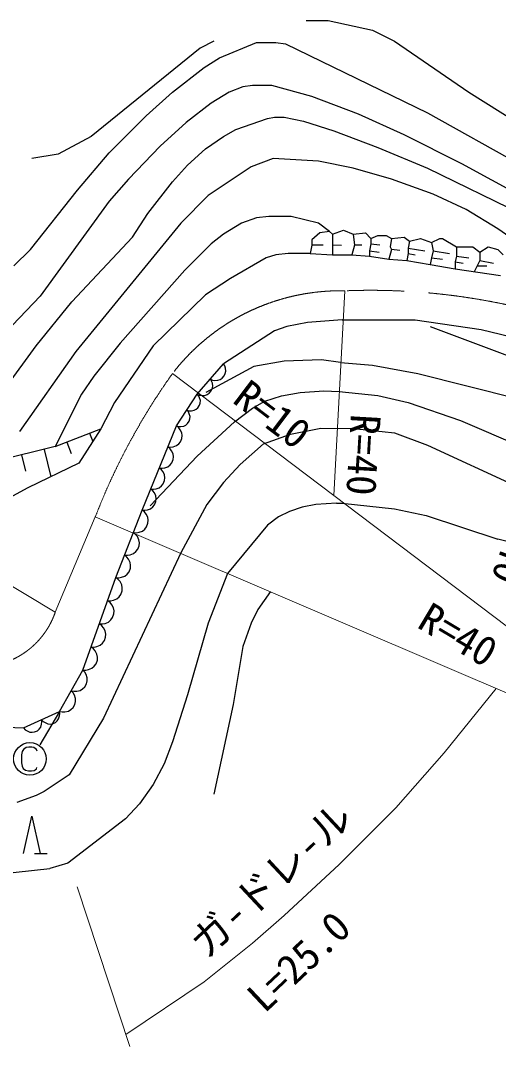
# Model space of a CAD drawing. Units: millimetres, scale not verified. Extents: x 40000 to 680000, y 20000 to 380000.
# Drawn here: x 103120 to 132478, y 254444 to 317436 of the extents above; entities that cross this region are included whole.
import ezdxf
from ezdxf.enums import TextEntityAlignment as Align

# ---------------------------------------------------------------- set-up
doc = ezdxf.new("R2010")
doc.units = ezdxf.units.MM
doc.header["$LTSCALE"] = 1000
doc.linetypes.add('CHAIN', pattern=[18.5, 12, -1.5, 3.5, -1.5])
for name, color, linetype, lineweight in [('M-BGD', 7, 'Continuous', 25), ('M-BMK', 2, 'CHAIN', 13), ('M-STR-HTXT', 7, 'Continuous', 13)]:
    doc.layers.add(name, color=color, linetype=linetype, lineweight=lineweight)
doc.styles.add('ＭＳ ゴシック', font='')
doc.styles.get('ＭＳ ゴシック').set_extended_font_data('MS Gothic')

# ---------------------------------------------------------------- blocks, each defined once
blk = doc.blocks.new('BUHIN1')
at = {"layer": 'M-BGD'}
blk.add_lwpolyline([(579, 178), (495, 298), (391, 389), (239, 482), (90, 513), (-59, 514), (-239, 459), (-362, 374), (-468, 265), (-542, 103), (-574, -30), (-579, -178)], dxfattribs=at)
blk = doc.blocks.new('BUHIN2')
at = {"layer": 'M-BGD'}
blk.add_lwpolyline([(442, 581), (275, 639), (109, 655), (-105, 639), (-272, 565), (-419, 461), (-556, 281), (-617, 112), (-644, -69), (-603, -280), (-540, -433), (-442, -581)], dxfattribs=at)
blk = doc.blocks.new('BUHIN3')
at = {"layer": 'M-BGD'}
blk.add_lwpolyline([(347, 668), (167, 698), (-5, 686), (-219, 632), (-376, 526), (-508, 395), (-615, 188), (-647, 5), (-643, -184), (-564, -390), (-473, -535), (-347, -668)], dxfattribs=at)
blk = doc.blocks.new('BUHIN4')
at = {"layer": 'M-BGD'}
blk.add_lwpolyline([(359, 649), (183, 683), (13, 675), (-200, 627), (-357, 528), (-490, 402), (-601, 201), (-637, 21), (-638, -164), (-565, -370), (-479, -515), (-359, -649)], dxfattribs=at)
blk = doc.blocks.new('BUHIN5')
at = {"layer": 'M-BGD'}
blk.add_lwpolyline([(349, 604), (184, 639), (24, 635), (-177, 594), (-326, 503), (-453, 387), (-562, 200), (-598, 32), (-603, -143), (-538, -338), (-460, -475), (-349, -604)], dxfattribs=at)
blk = doc.blocks.new('BUHIN6')
at = {"layer": 'M-BGD'}
blk.add_lwpolyline([(380, 440), (251, 494), (119, 515), (-52, 513), (-188, 462), (-310, 387), (-428, 251), (-485, 119), (-515, -23), (-493, -192), (-451, -317), (-380, -440)], dxfattribs=at)
blk = doc.blocks.new('BUHIN7')
at = {"layer": 'M-BGD'}
blk.add_lwpolyline([(461, 407), (333, 483), (198, 524), (19, 546), (-132, 512), (-271, 450), (-414, 324), (-491, 194), (-544, 49), (-544, -132), (-518, -269), (-461, -407)], dxfattribs=at)
blk = doc.blocks.new('BUHIN49')
at = {"color": 7, "linetype": 'Continuous', "lineweight": 25}
blk.add_lwpolyline([(55, -645), (152, -680), (251, -675), (355, -642), (455, -577), (586, -433), (669, -298), (695, -106), (656, 59), (535, 223), (173, 553), (-9, 665), (-152, 694), (-328, 657), (-478, 551), (-607, 411), (-693, 294), (-710, 208), (-710, 112), (-678, 43)], dxfattribs=at)
blk.add_circle((0, 0), 1000, dxfattribs=at)

msp = doc.modelspace()

# ---------------------------------------------------------------- linework, layer by layer
at = {"layer": 'M-BGD'}
for p, q in [((120667, 317436), (122022, 317436)), ((122022, 317436), (124731, 316843)), ((124731, 316843), (126086, 316166)), ((114148, 315742), (107459, 310324)), ((114995, 316166), (114148, 315742)), ((115333, 315150), (117619, 316081)), ((117619, 316081), (118805, 316081)), ((118805, 316081), (119397, 315996)), ((119397, 315996), (128118, 311763)), ((126086, 316166), (130658, 313033)), ((114402, 314557), (115333, 315150)), ((112455, 313033), (114402, 314557)), ((116773, 313372), (115926, 313033)), ((117365, 313456), (116773, 313372)), ((118551, 313456), (117365, 313456)), ((121006, 312779), (118551, 313456)), ((110846, 311594), (112455, 313033)), ((115926, 313033), (114825, 312356)), ((123885, 311678), (121006, 312779)), ((130658, 313033), (133621, 311170)), ((114825, 312356), (113301, 311170)), ((108560, 309308), (110846, 311594)), ((116349, 310747), (118297, 311424)), ((118297, 311424), (118720, 311509)), ((118720, 311509), (119313, 311509)), ((119313, 311509), (120498, 311255)), ((120498, 311255), (122361, 310662)), ((126679, 310408), (123885, 311678)), ((128118, 311763), (135399, 307699)), ((113301, 311170), (111693, 309731)), ((115587, 310324), (116349, 310747)), ((122361, 310662), (125070, 309646)), ((107459, 310324), (105427, 309223)), ((114487, 309562), (115587, 310324)), ((130235, 308630), (126679, 310408)), ((106613, 307022), (108560, 309308)), ((111693, 309731), (109745, 307699)), ((113386, 308546), (114487, 309562)), ((125070, 309646), (128118, 308376)), ((105427, 309223), (103819, 308969)), ((118635, 308969), (117281, 308461)), ((121429, 308800), (118635, 308969)), ((123546, 308376), (121429, 308800)), ((112455, 307530), (113386, 308546)), ((117281, 308461), (114656, 306683)), ((125917, 307699), (123546, 308376)), ((128118, 308376), (143358, 300926)), ((133960, 306598), (130235, 308630)), ((109745, 307699), (108560, 306344)), ((110931, 305582), (112455, 307530)), ((128457, 306768), (125917, 307699)), ((103734, 303381), (106613, 307022)), ((108560, 306344), (104327, 300502)), ((114656, 306683), (112963, 304990)), ((130489, 305836), (128457, 306768)), ((109999, 304143), (110931, 305582)), ((132436, 304651), (130489, 305836)), ((112963, 304990), (106528, 297116)), ((116688, 304990), (115587, 304312)), ((117619, 305328), (116688, 304990)), ((118381, 305413), (117619, 305328)), ((119736, 305413), (118381, 305413)), ((121429, 304990), (119736, 305413)), ((122107, 304482), (121429, 304990)), ((115587, 304312), (114825, 303720)), ((121514, 304397), (121006, 303974)), ((122107, 304482), (121514, 304397)), ((122107, 304482), (122276, 304312)), ((122276, 304312), (122953, 304566)), ((122276, 304312), (122276, 303635)), ((122953, 304566), (123546, 304312)), ((123546, 304312), (124308, 304397)), ((123546, 304312), (123631, 303635)), ((124308, 304397), (124647, 304058)), ((134976, 302873), (132436, 304651)), ((106274, 300164), (109999, 304143)), ((114825, 303720), (113217, 302111)), ((121006, 303635), (120921, 303127)), ((121006, 303974), (121006, 303635)), ((121715, 303638), (121006, 303635)), ((122842, 303622), (122276, 303635)), ((122276, 303635), (122276, 303042)), ((123631, 303635), (123461, 303042)), ((124087, 303633), (123631, 303635)), ((124647, 303720), (124562, 303296)), ((124647, 304058), (125070, 304228)), ((124647, 304058), (124647, 303720)), ((124647, 303720), (125188, 303658)), ((125070, 304228), (125578, 304228)), ((125578, 304228), (125917, 304058)), ((125917, 304058), (125832, 303550)), ((125917, 304058), (126679, 304143)), ((126679, 304143), (127017, 303889)), ((127017, 303889), (126933, 303466)), ((127017, 303889), (127695, 304058)), ((127695, 304058), (128372, 303804)), ((128372, 303804), (128880, 304058)), ((128372, 303804), (128457, 303296)), ((128880, 304058), (129049, 304058)), ((129049, 304058), (129896, 303550)), ((102718, 302365), (103734, 303381)), ((118805, 303042), (118212, 302873)), ((119567, 303127), (118805, 303042)), ((120921, 303127), (119567, 303127)), ((120921, 303127), (122276, 303042)), ((122276, 303042), (123461, 303042)), ((123461, 303042), (124562, 302958)), ((124562, 303296), (125155, 303212)), ((124562, 303296), (124562, 302958)), ((125917, 303381), (125747, 302788)), ((125832, 303550), (125917, 303381)), ((126423, 303323), (125917, 303381)), ((126933, 303127), (126848, 302704)), ((126933, 303466), (127949, 303296)), ((126933, 303466), (126933, 303127)), ((126933, 303127), (127356, 303042)), ((128457, 303296), (128372, 302873)), ((128457, 303296), (129473, 303127)), ((129896, 303550), (130912, 303550)), ((129896, 303550), (129896, 302958)), ((130912, 303550), (131335, 303212)), ((131335, 303212), (131843, 303550)), ((131335, 303212), (131335, 302704)), ((131843, 303550), (132436, 303381)), ((132436, 303381), (132775, 303042)), ((118212, 302873), (116011, 301603)), ((124562, 302958), (125747, 302788)), ((125747, 302788), (126848, 302704)), ((126848, 302704), (128287, 302450)), ((128372, 302873), (128287, 302450)), ((128287, 302450), (129811, 302196)), ((128372, 302873), (129049, 302788)), ((129896, 302958), (129811, 302619)), ((129811, 302619), (130319, 302534)), ((129811, 302619), (129811, 302196)), ((129896, 302958), (130658, 302873)), ((131166, 302365), (130991, 302016)), ((131335, 302704), (131166, 302365)), ((131166, 302365), (131759, 302365)), ((131335, 302704), (132182, 302534)), ((113217, 302111), (109237, 297624)), ((129811, 302196), (132605, 301772)), ((116011, 301603), (114487, 300587)), ((104327, 300502), (102633, 298724)), ((114487, 300587), (111269, 297454)), ((104073, 297454), (106274, 300164)), ((119482, 298640), (118720, 298386)), ((120752, 298894), (119482, 298640)), ((122869, 299063), (120752, 298894)), ((122869, 299063), (127356, 299063)), ((127356, 299063), (131420, 298470)), ((128287, 298640), (133029, 296862)), ((118720, 298386), (115587, 296354)), ((131420, 298470), (133875, 297878)), ((102210, 294914), (104073, 297454)), ((109237, 297624), (107629, 295592)), ((111269, 297454), (108899, 293983)), ((106528, 297116), (103057, 292205)), ((113979, 294491), (115587, 296354)), ((117450, 296184), (114494, 294600)), ((119313, 296523), (117450, 296184)), ((121599, 296608), (119313, 296523)), ((122784, 296438), (121599, 296608)), ((122784, 296438), (124731, 296269)), ((124731, 296269), (127525, 295761)), ((107629, 295592), (106867, 294491)), ((127525, 295761), (133621, 294237)), ((106867, 294491), (105258, 291274)), ((112709, 292544), (113979, 294491)), ((118127, 294068), (119146, 294391)), ((119146, 294391), (120288, 294603)), ((120288, 294603), (121756, 294709)), ((121756, 294709), (122699, 294660)), ((122699, 294660), (125070, 294406)), ((125070, 294406), (126933, 293983)), ((108899, 293983), (108052, 292374)), ((116265, 292798), (117365, 293644)), ((117365, 293644), (118127, 294068)), ((126933, 293983), (130150, 292882)), ((105258, 291274), (108052, 292374)), ((108052, 292374), (106697, 290258)), ((110592, 287379), (112709, 292544)), ((116265, 292798), (113979, 290681)), ((119706, 292040), (121569, 292410)), ((121569, 292410), (123577, 292397)), ((123577, 292397), (125324, 292205)), ((130150, 292882), (137008, 289919)), ((107353, 292099), (107552, 291593)), ((118043, 291443), (119706, 292040)), ((125324, 292205), (126086, 292120)), ((126086, 292120), (128118, 291358)), ((105258, 291274), (101109, 290258)), ((104566, 291104), (104978, 289421)), ((105956, 291549), (106229, 290856)), ((118043, 291443), (116603, 290173)), ((128118, 291358), (133621, 288818)), ((103183, 290766), (103426, 289775)), ((113979, 290681), (111084, 287642)), ((106697, 290258), (103565, 288734)), ((116603, 290173), (115587, 289072)), ((103565, 288734), (100347, 287040)), ((115587, 289072), (114571, 287718)), ((108983, 283230), (110592, 287379)), ((114571, 287718), (112963, 284754)), ((119651, 287294), (118974, 286956)), ((120413, 287548), (119651, 287294)), ((121260, 287718), (120413, 287548)), ((122530, 287802), (121260, 287718)), ((122530, 287802), (122869, 287802)), ((122869, 287802), (126086, 287464)), ((126086, 287464), (128033, 287040)), ((118974, 286956), (118297, 286448)), ((128033, 287040), (132436, 285601)), ((118297, 286448), (115841, 283484)), ((137685, 284246), (132436, 285601)), ((112963, 284754), (108221, 274594)), ((115841, 283484), (114656, 280436)), ((106951, 277558), (108983, 283230)), ((118466, 282384), (117704, 281283)), ((117704, 281283), (117281, 280436)), ((114656, 280436), (113386, 276034)), ((117281, 280436), (116773, 278997)), ((116773, 278997), (116180, 275441)), ((105512, 275018), (106951, 277558)), ((113386, 276034), (112455, 273155)), ((116180, 275441), (114995, 269938)), ((103311, 274002), (105512, 275018)), ((105512, 275018), (104311, 272960)), ((101448, 274086), (103311, 274002)), ((108221, 274594), (106105, 271123)), ((112455, 273155), (111947, 271800)), ((111947, 271800), (111269, 270530)), ((106105, 271123), (104581, 270107)), ((111269, 270530), (110423, 269345)), ((104073, 269853), (102887, 269430)), ((104581, 270107), (104073, 269853)), ((110423, 269345), (109576, 268414)), ((103311, 266297), (103819, 268583)), ((103819, 268583), (104327, 266297)), ((109576, 268414), (106020, 265704)), ((103988, 266297), (104327, 266297)), ((104327, 266297), (104750, 266297)), ((101702, 265027), (104919, 265366)), ((106020, 265704), (104919, 265366))]:
    msp.add_line(p, q, dxfattribs=at)
at = {"layer": 'M-BMK'}
msp.add_line((105258, 281114), (107713, 286956), dxfattribs=at)
for centre, radius, start, end in [((122766, 287843), 13000, 88.80151, 142.48187), ((124617, 260872), 40000, 67.69025, 92.263), ((145025, 272540), 40000, 144.5137, 158.87625), ((100529, 282739), 5000, 221.60431, 341.02338)]:
    msp.add_arc(centre, radius, start, end, dxfattribs=at)
at = {"layer": 'M-STR-HTXT'}
for p, q in [((123038, 300841), (122360, 288269)), ((135738, 278150), (112455, 295761)), ((107713, 286956), (134045, 275695)), ((100601, 283908), (105258, 281114)), ((132340, 276424), (129134, 272478)), ((129134, 272478), (126171, 269091)), ((126171, 269091), (122699, 265620)), ((122699, 265620), (119313, 262487)), ((106595, 264245), (109830, 254444)), ((119313, 262487), (117365, 260794)), ((117365, 260794), (114402, 258423)), ((114402, 258423), (109588, 255177))]:
    msp.add_line(p, q, dxfattribs=at)

# ---------------------------------------------------------------- block references
at = {"rotation": 187.74049}
for name, p in [('BUHIN7', (115185, 295888)), ('BUHIN7', (114381, 294956)), ('BUHIN6', (113661, 294004)), ('BUHIN6', (113026, 293030)), ('BUHIN5', (112444, 291898)), ('BUHIN5', (111915, 290607)), ('BUHIN5', (111386, 289315)), ('BUHIN5', (110856, 288024)), ('BUHIN4', (110323, 286687)), ('BUHIN4', (109787, 285304)), ('BUHIN4', (109251, 283921)), ('BUHIN3', (108729, 282521)), ('BUHIN3', (108221, 281103)), ('BUHIN3', (107713, 279685)), ('BUHIN3', (107205, 278267)), ('BUHIN2', (106591, 276923)), ('BUHIN2', (105871, 275653)), ('BUHIN1', (104961, 274764)), ('BUHIN1', (103861, 274256))]:
    msp.add_blockref(name, p, dxfattribs=at)
at = {"layer": 'M-BGD', "rotation": 132.35477}
msp.add_blockref('BUHIN49', (103699, 272101), dxfattribs=at)

# ---------------------------------------------------------------- texts
at = {"layer": 'M-STR-HTXT', "style": 'ＭＳ ゴシック'}
for s, rotation, p in [('R=10', 322.897, (115723, 293593)), ('R=40', 266.7, (122870, 293342)), ('R=40', 250.7, (133136, 288081)), ('R=40', 329.3, (127112, 279741)), ('ガ-ドレ-ル', 43.1, (114933, 259369)), ('L=25.0', 43.3, (118484, 256029))]:
    msp.add_text(s, height=1833, rotation=rotation, dxfattribs=at).set_placement(p, align=Align.BOTTOM_LEFT)

doc.saveas('drawing.dxf')
